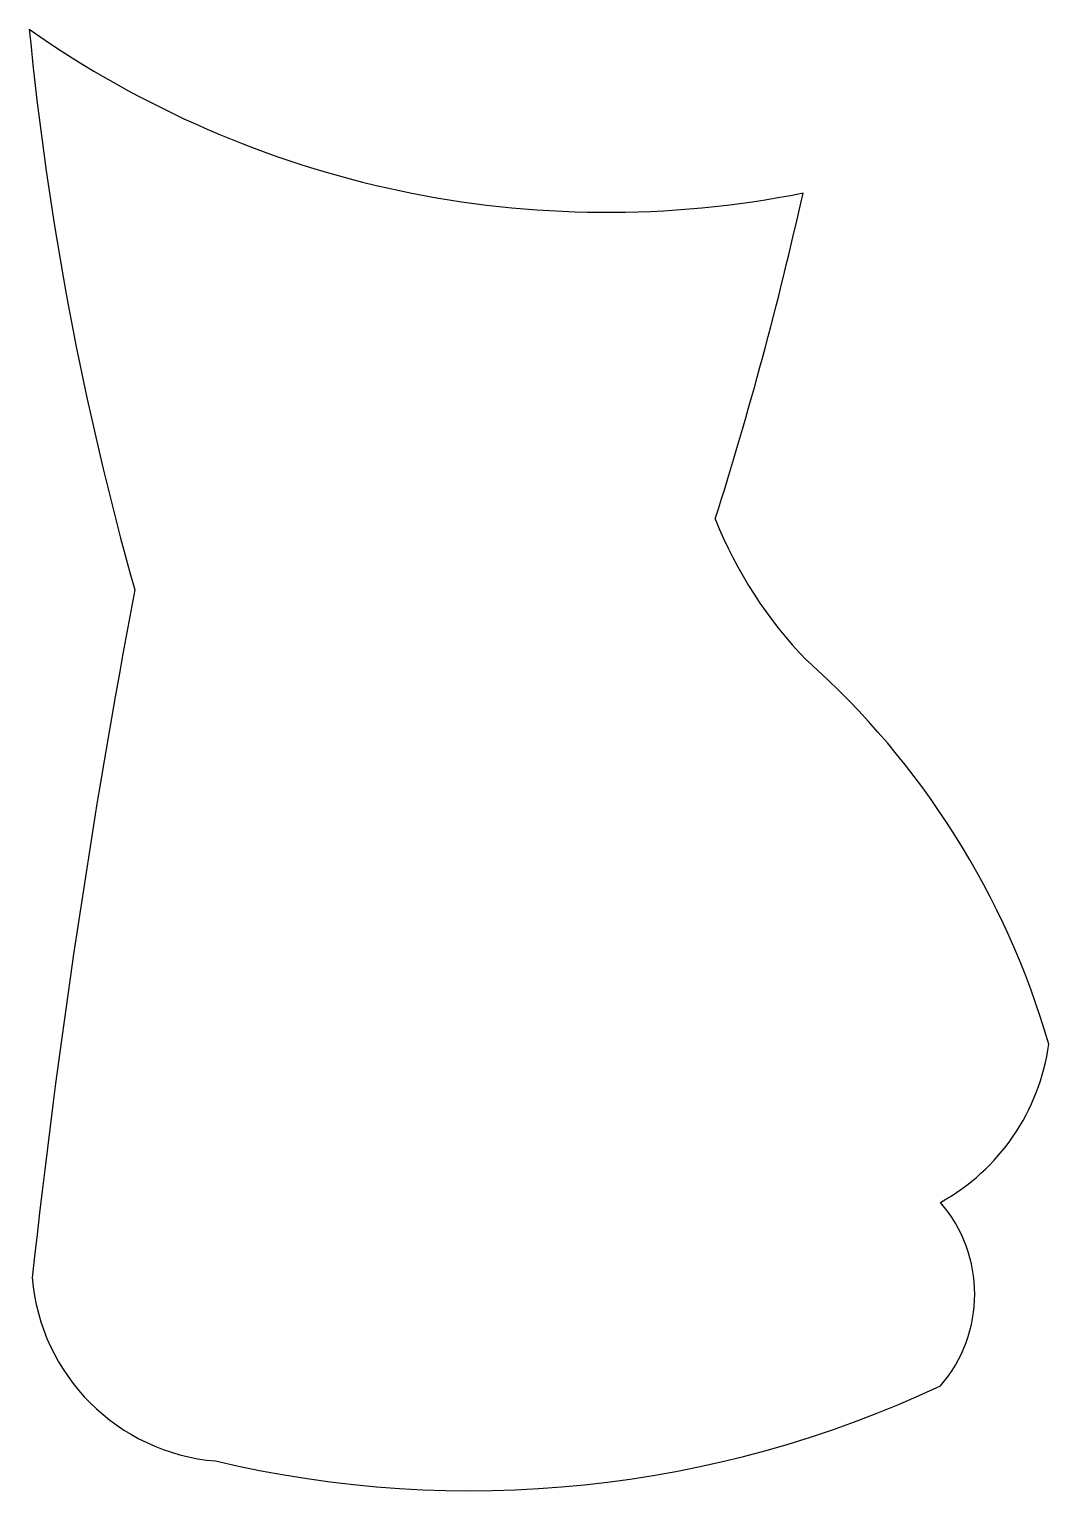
# Model space of a CAD drawing. Header units: millimetres. Extents: x 5.8 to 15.1, y -3.3 to 10.
import ezdxf

# ---------------------------------------------------------------- set-up
doc = ezdxf.new("R2010")
doc.units = ezdxf.units.MM
doc.layers.add('Corte exterior', color=1, linetype='Continuous', true_color=0xff0000)

msp = doc.modelspace()

# ---------------------------------------------------------------- linework, layer by layer
at = {"layer": 'Corte exterior'}
for centre, radius, start, end in [((11.076, 17.466), 9.125, 234.8377, 281.2725), ((34.736, 12.812), 29.051, 185.5435, 195.7835), ((-21.741, 16.253), 35.454, 342.4346, 347.3954), ((15.698, 6.994), 3.913, 201.6036, 224.2234), ((86.731, -10.212), 81.368, 169.28997, 173.74382), ((7.94, -1.296), 7.448, 16.1759, 48.2981), ((13.16, 1.044), 1.951, 299.0629, 352.193), ((13.151, -1.495), 1.269, 318.9431, 41.0735), ((7.666, -1.193), 1.825, 184.7719, 265.2446), ((9.833, 6.778), 10.06, 256.6778, 295.151)]:
    msp.add_arc(centre, radius, start, end, dxfattribs=at)

doc.saveas('drawing.dxf')
